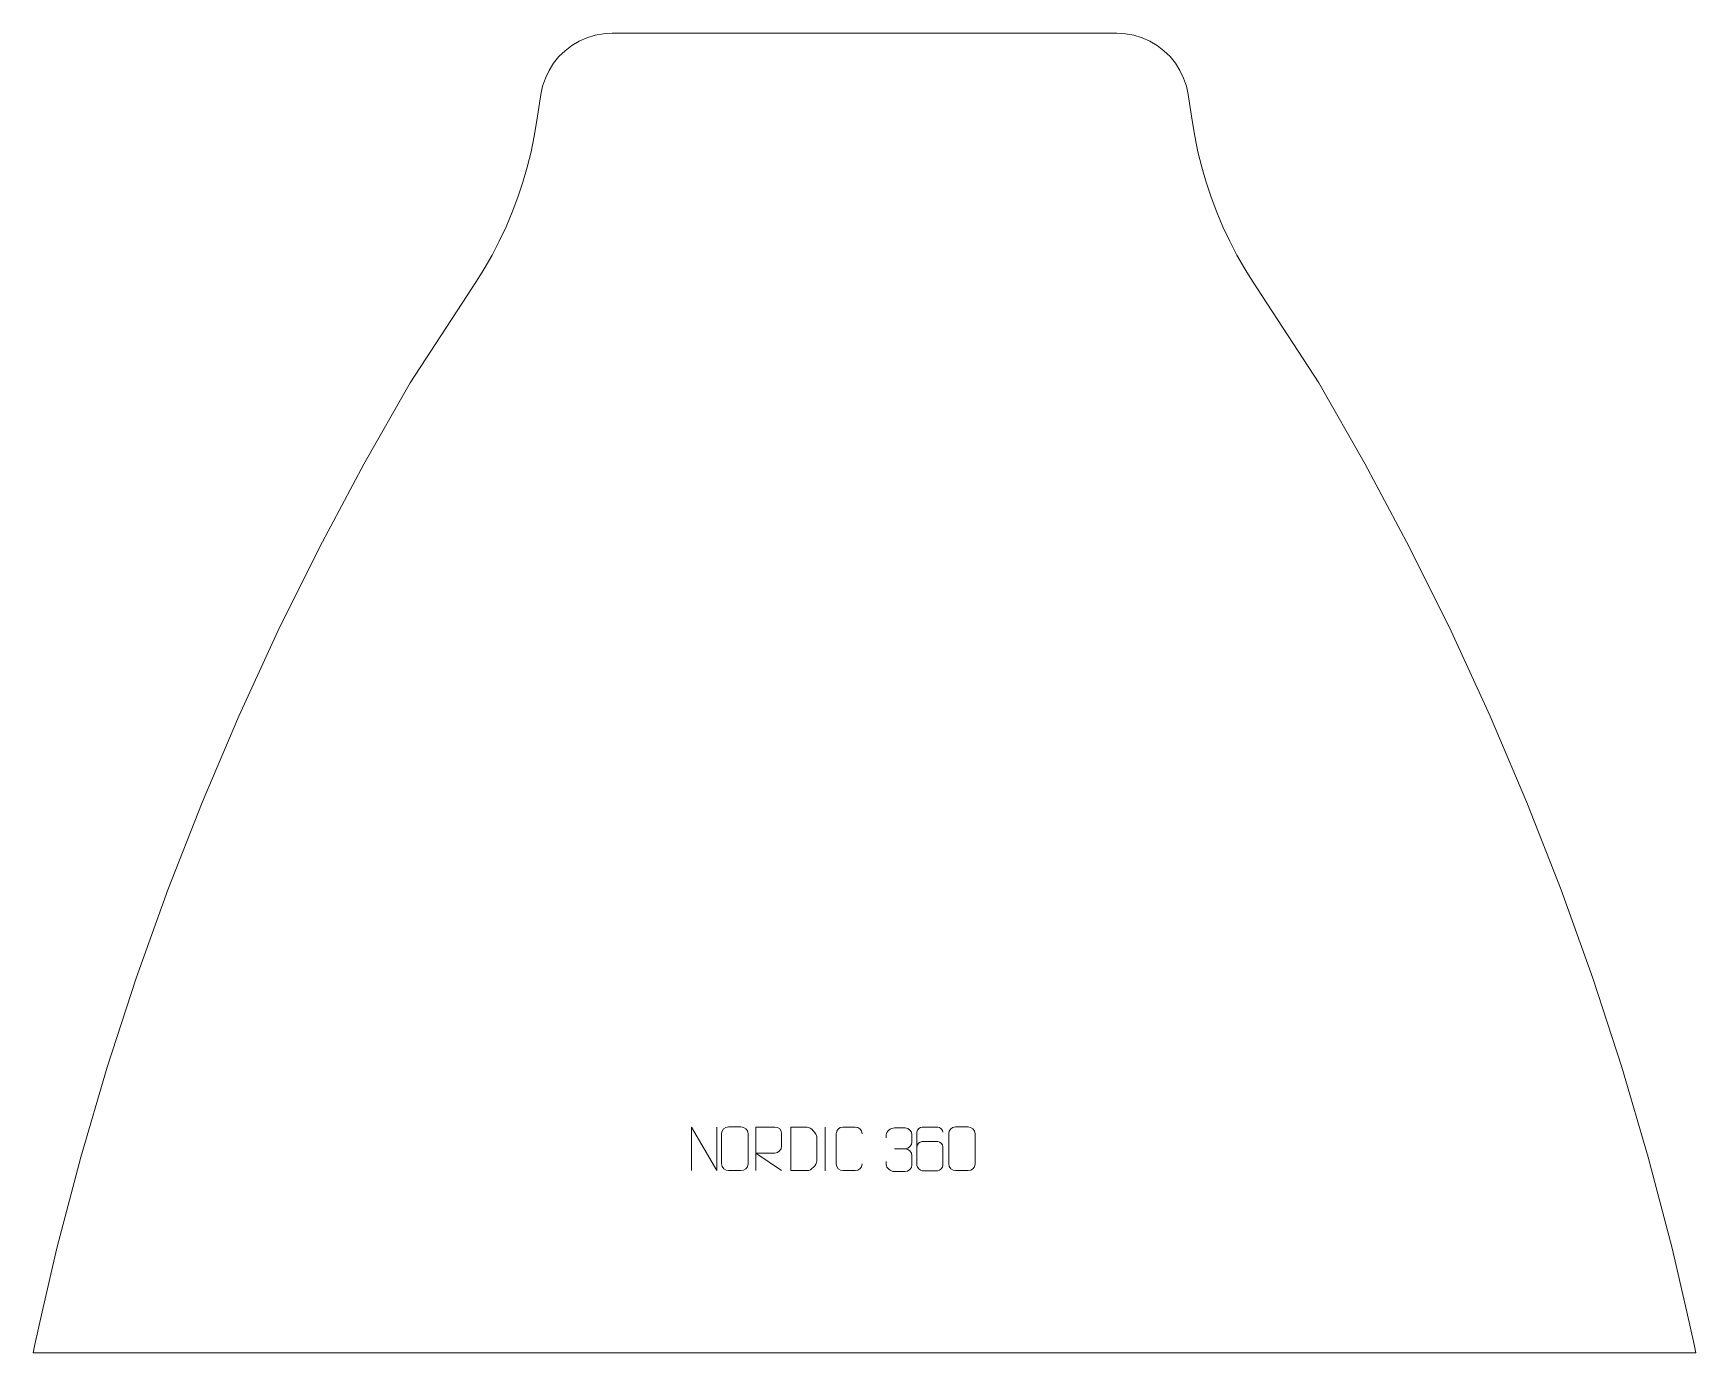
# Model space of a CAD drawing. Header units: millimetres. Extents: x -478 to 474, y 788 to 1543.
import ezdxf

# ---------------------------------------------------------------- set-up
doc = ezdxf.new("R2010")
doc.units = ezdxf.units.MM
doc.header["$MEASUREMENT"] = 0
doc.layers.add('layer 1', color=7, linetype='Continuous')

msp = doc.modelspace()

# ---------------------------------------------------------------- linework, layer by layer
at = {"layer": 'layer 1', "color": 242, "lineweight": 9}
msp.add_open_spline([(-146.2837, 1542.6904), (-146.2837, 1542.6904), (142.7732, 1542.6904), (142.7732, 1542.6904), (142.7732, 1542.6904), (142.7732, 1542.6904), (147.6431, 1542.401), (147.6431, 1542.401), (147.6431, 1542.401), (147.6431, 1542.401), (152.4434, 1541.539), (152.4434, 1541.539), (152.4434, 1541.539), (152.4434, 1541.539), (157.1094, 1540.1154), (157.1094, 1540.1154), (157.1094, 1540.1154), (157.1094, 1540.1154), (161.5726, 1538.1502), (161.5726, 1538.1502), (161.5726, 1538.1502), (161.5726, 1538.1502), (165.774, 1535.6701), (165.774, 1535.6701), (165.774, 1535.6701), (165.774, 1535.6701), (169.6522, 1532.7113), (169.6522, 1532.7113), (169.6522, 1532.7113), (169.6522, 1532.7113), (173.152, 1529.3159), (173.152, 1529.3159), (173.152, 1529.3159), (173.152, 1529.3159), (176.2285, 1525.5294), (176.2285, 1525.5294), (176.2285, 1525.5294), (176.2285, 1525.5294), (178.8333, 1521.4061), (178.8333, 1521.4061), (178.8333, 1521.4061), (178.8333, 1521.4061), (180.934, 1517.0035), (180.934, 1517.0035), (180.934, 1517.0035), (180.934, 1517.0035), (182.4991, 1512.3838), (182.4991, 1512.3838), (182.4991, 1512.3838), (182.4991, 1512.3838), (183.5075, 1507.611), (183.5075, 1507.611), (183.5075, 1507.611), (183.5075, 1507.611), (185.7453, 1492.6894), (185.7453, 1492.6894), (185.7453, 1492.6894), (185.7453, 1492.6894), (187.261, 1483.7631), (187.261, 1483.7631), (187.261, 1483.7631), (187.261, 1483.7631), (189.1204, 1474.9), (189.1204, 1474.9), (189.1204, 1474.9), (189.1204, 1474.9), (191.3198, 1466.1162), (191.3198, 1466.1162), (191.3198, 1466.1162), (191.3198, 1466.1162), (193.8579, 1457.424), (193.8579, 1457.424), (193.8579, 1457.424), (193.8579, 1457.424), (196.7284, 1448.8348), (196.7284, 1448.8348), (196.7284, 1448.8348), (196.7284, 1448.8348), (199.9284, 1440.3633), (199.9284, 1440.3633), (199.9284, 1440.3633), (199.9284, 1440.3633), (203.4527, 1432.0219), (203.4527, 1432.0219), (203.4527, 1432.0219), (203.4527, 1432.0219), (207.2968, 1423.8235), (207.2968, 1423.8235), (207.2968, 1423.8235), (207.2968, 1423.8235), (211.4554, 1415.7781), (211.4554, 1415.7781), (211.4554, 1415.7781), (211.4554, 1415.7781), (215.9202, 1407.9001), (215.9202, 1407.9001), (215.9202, 1407.9001), (215.9202, 1407.9001), (217.148, 1405.9159), (217.148, 1405.9159), (217.148, 1405.9159), (217.148, 1405.9159), (220.6863, 1400.2), (220.6863, 1400.2), (220.6863, 1400.2), (220.6863, 1400.2), (225.7454, 1392.6907), (225.7454, 1392.6907), (225.7454, 1392.6907), (225.7454, 1392.6907), (258.2455, 1342.6902), (258.2455, 1342.6902), (258.2455, 1342.6902), (258.2455, 1342.6902), (284.8712, 1296.0889), (284.8712, 1296.0889), (284.8712, 1296.0889), (284.8712, 1296.0889), (310.128, 1248.7317), (310.128, 1248.7317), (310.128, 1248.7317), (310.128, 1248.7317), (333.9923, 1200.659), (333.9923, 1200.659), (333.9923, 1200.659), (333.9923, 1200.659), (356.4465, 1151.9092), (356.4465, 1151.9092), (356.4465, 1151.9092), (356.4465, 1151.9092), (377.4701, 1102.5278), (377.4701, 1102.5278), (377.4701, 1102.5278), (377.4701, 1102.5278), (397.0468, 1052.5533), (397.0468, 1052.5533), (397.0468, 1052.5533), (397.0468, 1052.5533), (415.1571, 1002.0303), (415.1571, 1002.0303), (415.1571, 1002.0303), (415.1571, 1002.0303), (431.7874, 951.0004), (431.7874, 951.0004), (431.7874, 951.0004), (431.7874, 951.0004), (446.9242, 899.5075), (446.9242, 899.5075), (446.9242, 899.5075), (446.9242, 899.5075), (460.5534, 847.5966), (460.5534, 847.5966), (460.5534, 847.5966), (460.5534, 847.5966), (468.9989, 811.1305), (468.9989, 811.1305), (468.9989, 811.1305), (468.9989, 811.1305), (471.1175, 801.7575), (471.1175, 801.7575), (471.1175, 801.7575), (471.1175, 801.7575), (473.1358, 792.3638), (473.1358, 792.3638), (473.1358, 792.3638), (473.1358, 792.3638), (474.0871, 787.6908), (474.0871, 787.6908), (474.0871, 787.6908), (474.0871, 787.6908), (-477.5965, 787.6908), (-477.5965, 787.6908), (-477.5965, 787.6908), (-477.5965, 787.6908), (-476.6452, 792.3638), (-476.6452, 792.3638), (-476.6452, 792.3638), (-476.6452, 792.3638), (-474.6268, 801.7575), (-474.6268, 801.7575), (-474.6268, 801.7575), (-474.6268, 801.7575), (-472.5083, 811.1305), (-472.5083, 811.1305), (-472.5083, 811.1305), (-472.5083, 811.1305), (-464.0628, 847.5966), (-464.0628, 847.5966), (-464.0628, 847.5966), (-464.0628, 847.5966), (-450.4336, 899.5075), (-450.4336, 899.5075), (-450.4336, 899.5075), (-450.4336, 899.5075), (-435.2968, 951.0004), (-435.2968, 951.0004), (-435.2968, 951.0004), (-435.2968, 951.0004), (-418.6665, 1002.0303), (-418.6665, 1002.0303), (-418.6665, 1002.0303), (-418.6665, 1002.0303), (-400.5562, 1052.5533), (-400.5562, 1052.5533), (-400.5562, 1052.5533), (-400.5562, 1052.5533), (-380.9795, 1102.5278), (-380.9795, 1102.5278), (-380.9795, 1102.5278), (-380.9795, 1102.5278), (-359.9559, 1151.9092), (-359.9559, 1151.9092), (-359.9559, 1151.9092), (-359.9559, 1151.9092), (-337.5017, 1200.659), (-337.5017, 1200.659), (-337.5017, 1200.659), (-337.5017, 1200.659), (-313.6358, 1248.7317), (-313.6358, 1248.7317), (-313.6358, 1248.7317), (-313.6358, 1248.7317), (-288.3806, 1296.0889), (-288.3806, 1296.0889), (-288.3806, 1296.0889), (-288.3806, 1296.0889), (-261.7549, 1342.6902), (-261.7549, 1342.6902), (-261.7549, 1342.6902), (-261.7549, 1342.6902), (-229.2548, 1392.6907), (-229.2548, 1392.6907), (-229.2548, 1392.6907), (-229.2548, 1392.6907), (-224.1957, 1400.2), (-224.1957, 1400.2), (-224.1957, 1400.2), (-224.1957, 1400.2), (-220.6574, 1405.9159), (-220.6574, 1405.9159), (-220.6574, 1405.9159), (-220.6574, 1405.9159), (-219.4295, 1407.9001), (-219.4295, 1407.9001), (-219.4295, 1407.9001), (-219.4295, 1407.9001), (-214.9648, 1415.7781), (-214.9648, 1415.7781), (-214.9648, 1415.7781), (-214.9648, 1415.7781), (-210.8073, 1423.8235), (-210.8073, 1423.8235), (-210.8073, 1423.8235), (-210.8073, 1423.8235), (-206.9637, 1432.0219), (-206.9637, 1432.0219), (-206.9637, 1432.0219), (-206.9637, 1432.0219), (-203.4378, 1440.3633), (-203.4378, 1440.3633), (-203.4378, 1440.3633), (-203.4378, 1440.3633), (-200.2378, 1448.8348), (-200.2378, 1448.8348), (-200.2378, 1448.8348), (-200.2378, 1448.8348), (-197.3673, 1457.424), (-197.3673, 1457.424), (-197.3673, 1457.424), (-197.3673, 1457.424), (-194.8292, 1466.1162), (-194.8292, 1466.1162), (-194.8292, 1466.1162), (-194.8292, 1466.1162), (-192.6298, 1474.9), (-192.6298, 1474.9), (-192.6298, 1474.9), (-192.6298, 1474.9), (-190.7704, 1483.7631), (-190.7704, 1483.7631), (-190.7704, 1483.7631), (-190.7704, 1483.7631), (-189.2547, 1492.6894), (-189.2547, 1492.6894), (-189.2547, 1492.6894), (-189.2547, 1492.6894), (-187.0168, 1507.611), (-187.0168, 1507.611), (-187.0168, 1507.611), (-187.0168, 1507.611), (-186.0085, 1512.3838), (-186.0085, 1512.3838), (-186.0085, 1512.3838), (-186.0085, 1512.3838), (-184.4434, 1517.0035), (-184.4434, 1517.0035), (-184.4434, 1517.0035), (-184.4434, 1517.0035), (-182.3427, 1521.4061), (-182.3427, 1521.4061), (-182.3427, 1521.4061), (-182.3427, 1521.4061), (-179.7378, 1525.5294), (-179.7378, 1525.5294), (-179.7378, 1525.5294), (-179.7378, 1525.5294), (-176.6629, 1529.3159), (-176.6629, 1529.3159), (-176.6629, 1529.3159), (-176.6629, 1529.3159), (-173.1615, 1532.7113), (-173.1615, 1532.7113), (-173.1615, 1532.7113), (-173.1615, 1532.7113), (-169.2833, 1535.6701), (-169.2833, 1535.6701), (-169.2833, 1535.6701), (-169.2833, 1535.6701), (-165.082, 1538.1502), (-165.082, 1538.1502), (-165.082, 1538.1502), (-165.082, 1538.1502), (-160.6188, 1540.1154), (-160.6188, 1540.1154), (-160.6188, 1540.1154), (-160.6188, 1540.1154), (-155.9528, 1541.539), (-155.9528, 1541.539), (-155.9528, 1541.539), (-155.9528, 1541.539), (-151.1525, 1542.401), (-151.1525, 1542.401), (-151.1525, 1542.401), (-151.1525, 1542.401), (-146.2837, 1542.6904), (-146.2837, 1542.6904)], degree=3, knots=[0, 0, 0, 0, 0.01176471, 0.01176471, 0.01176471, 0.01176471, 0.02352941, 0.02352941, 0.02352941, 0.02352941, 0.03529412, 0.03529412, 0.03529412, 0.03529412, 0.04705882, 0.04705882, 0.04705882, 0.04705882, 0.05882353, 0.05882353, 0.05882353, 0.05882353, 0.07058824, 0.07058824, 0.07058824, 0.07058824, 0.08235294, 0.08235294, 0.08235294, 0.08235294, 0.09411765, 0.09411765, 0.09411765, 0.09411765, 0.10588235, 0.10588235, 0.10588235, 0.10588235, 0.11764706, 0.11764706, 0.11764706, 0.11764706, 0.12941176, 0.12941176, 0.12941176, 0.12941176, 0.14117647, 0.14117647, 0.14117647, 0.14117647, 0.15294118, 0.15294118, 0.15294118, 0.15294118, 0.16470588, 0.16470588, 0.16470588, 0.16470588, 0.17647059, 0.17647059, 0.17647059, 0.17647059, 0.18823529, 0.18823529, 0.18823529, 0.18823529, 0.2, 0.2, 0.2, 0.2, 0.21176471, 0.21176471, 0.21176471, 0.21176471, 0.22352941, 0.22352941, 0.22352941, 0.22352941, 0.23529412, 0.23529412, 0.23529412, 0.23529412, 0.24705882, 0.24705882, 0.24705882, 0.24705882, 0.25882353, 0.25882353, 0.25882353, 0.25882353, 0.27058824, 0.27058824, 0.27058824, 0.27058824, 0.28235294, 0.28235294, 0.28235294, 0.28235294, 0.29411765, 0.29411765, 0.29411765, 0.29411765, 0.30588235, 0.30588235, 0.30588235, 0.30588235, 0.31764706, 0.31764706, 0.31764706, 0.31764706, 0.32941176, 0.32941176, 0.32941176, 0.32941176, 0.34117647, 0.34117647, 0.34117647, 0.34117647, 0.35294118, 0.35294118, 0.35294118, 0.35294118, 0.36470588, 0.36470588, 0.36470588, 0.36470588, 0.37647059, 0.37647059, 0.37647059, 0.37647059, 0.38823529, 0.38823529, 0.38823529, 0.38823529, 0.4, 0.4, 0.4, 0.4, 0.41176471, 0.41176471, 0.41176471, 0.41176471, 0.42352941, 0.42352941, 0.42352941, 0.42352941, 0.43529412, 0.43529412, 0.43529412, 0.43529412, 0.44705882, 0.44705882, 0.44705882, 0.44705882, 0.45882353, 0.45882353, 0.45882353, 0.45882353, 0.47058824, 0.47058824, 0.47058824, 0.47058824, 0.48235294, 0.48235294, 0.48235294, 0.48235294, 0.49411765, 0.49411765, 0.49411765, 0.49411765, 0.50588235, 0.50588235, 0.50588235, 0.50588235, 0.51764706, 0.51764706, 0.51764706, 0.51764706, 0.52941176, 0.52941176, 0.52941176, 0.52941176, 0.54117647, 0.54117647, 0.54117647, 0.54117647, 0.55294118, 0.55294118, 0.55294118, 0.55294118, 0.56470588, 0.56470588, 0.56470588, 0.56470588, 0.57647059, 0.57647059, 0.57647059, 0.57647059, 0.58823529, 0.58823529, 0.58823529, 0.58823529, 0.6, 0.6, 0.6, 0.6, 0.61176471, 0.61176471, 0.61176471, 0.61176471, 0.62352941, 0.62352941, 0.62352941, 0.62352941, 0.63529412, 0.63529412, 0.63529412, 0.63529412, 0.64705882, 0.64705882, 0.64705882, 0.64705882, 0.65882353, 0.65882353, 0.65882353, 0.65882353, 0.67058824, 0.67058824, 0.67058824, 0.67058824, 0.68235294, 0.68235294, 0.68235294, 0.68235294, 0.69411765, 0.69411765, 0.69411765, 0.69411765, 0.70588235, 0.70588235, 0.70588235, 0.70588235, 0.71764706, 0.71764706, 0.71764706, 0.71764706, 0.72941176, 0.72941176, 0.72941176, 0.72941176, 0.74117647, 0.74117647, 0.74117647, 0.74117647, 0.75294118, 0.75294118, 0.75294118, 0.75294118, 0.76470588, 0.76470588, 0.76470588, 0.76470588, 0.77647059, 0.77647059, 0.77647059, 0.77647059, 0.78823529, 0.78823529, 0.78823529, 0.78823529, 0.8, 0.8, 0.8, 0.8, 0.81176471, 0.81176471, 0.81176471, 0.81176471, 0.82352941, 0.82352941, 0.82352941, 0.82352941, 0.83529412, 0.83529412, 0.83529412, 0.83529412, 0.84705882, 0.84705882, 0.84705882, 0.84705882, 0.85882353, 0.85882353, 0.85882353, 0.85882353, 0.87058824, 0.87058824, 0.87058824, 0.87058824, 0.88235294, 0.88235294, 0.88235294, 0.88235294, 0.89411765, 0.89411765, 0.89411765, 0.89411765, 0.90588235, 0.90588235, 0.90588235, 0.90588235, 0.91764706, 0.91764706, 0.91764706, 0.91764706, 0.92941176, 0.92941176, 0.92941176, 0.92941176, 0.94117647, 0.94117647, 0.94117647, 0.94117647, 0.95294118, 0.95294118, 0.95294118, 0.95294118, 0.96470588, 0.96470588, 0.96470588, 0.96470588, 0.97647059, 0.97647059, 0.97647059, 0.97647059, 1, 1, 1, 1], dxfattribs=at)
at = {"layer": 'layer 1', "color": 250, "lineweight": 9}
for points, knots in [([(-100.8822, 891.8712), (-100.8822, 891.8712), (-100.8822, 916.8247), (-100.8822, 916.8247), (-100.8822, 916.8247), (-100.8822, 916.8247), (-86.2274, 891.8712), (-86.2274, 891.8712), (-86.2274, 891.8712), (-86.2274, 891.8712), (-86.2274, 916.8247), (-86.2274, 916.8247)], [0, 0, 0, 0, 0.25, 0.25, 0.25, 0.25, 0.5, 0.5, 0.5, 0.5, 1, 1, 1, 1]), ([(-100.8822, 891.8712), (-100.8822, 891.8712), (-100.8822, 916.8247), (-100.8822, 916.8247), (-100.8822, 916.8247), (-100.8822, 916.8247), (-86.2274, 891.8712), (-86.2274, 891.8712), (-86.2274, 891.8712), (-86.2274, 891.8712), (-86.2274, 916.8247), (-86.2274, 916.8247)], [0, 0, 0, 0, 0.25, 0.25, 0.25, 0.25, 0.5, 0.5, 0.5, 0.5, 1, 1, 1, 1]), ([(-79.568, 916.8942), (-77.2013, 916.8942), (-74.8342, 916.8942), (-72.4671, 916.8942), (-72.4671, 916.8942), (-70.4861, 916.9298), (-68.4596, 915.4351), (-68.4325, 912.9924), (-68.4325, 912.9924), (-68.4329, 907.2336), (-68.4329, 901.4743), (-68.4325, 895.7147), (-68.4325, 895.7147), (-68.5747, 893.3865), (-70.2815, 891.9039), (-72.4671, 891.893), (-72.4671, 891.893), (-74.8401, 891.8934), (-77.2131, 891.8934), (-79.5857, 891.893), (-79.5857, 891.893), (-81.5446, 891.7874), (-83.5515, 893.6758), (-83.5401, 895.6973), (-83.5401, 895.6973), (-83.5398, 901.4794), (-83.5398, 907.261), (-83.5401, 913.0423), (-83.5401, 913.0423), (-83.5358, 915.1849), (-81.7583, 916.9077), (-79.568, 916.8942)], [0, 0, 0, 0, 0.11111111, 0.11111111, 0.11111111, 0.11111111, 0.22222222, 0.22222222, 0.22222222, 0.22222222, 0.33333333, 0.33333333, 0.33333333, 0.33333333, 0.44444444, 0.44444444, 0.44444444, 0.44444444, 0.55555556, 0.55555556, 0.55555556, 0.55555556, 0.66666667, 0.66666667, 0.66666667, 0.66666667, 0.77777778, 0.77777778, 0.77777778, 0.77777778, 1, 1, 1, 1]), ([(-79.568, 916.8942), (-77.2013, 916.8942), (-74.8342, 916.8942), (-72.4671, 916.8942), (-72.4671, 916.8942), (-70.4861, 916.9298), (-68.4596, 915.4351), (-68.4325, 912.9924), (-68.4325, 912.9924), (-68.4329, 907.2336), (-68.4329, 901.4743), (-68.4325, 895.7147), (-68.4325, 895.7147), (-68.5747, 893.3865), (-70.2815, 891.9039), (-72.4671, 891.893), (-72.4671, 891.893), (-74.8401, 891.8934), (-77.2131, 891.8934), (-79.5857, 891.893), (-79.5857, 891.893), (-81.5446, 891.7874), (-83.5515, 893.6758), (-83.5401, 895.6973), (-83.5401, 895.6973), (-83.5398, 901.4794), (-83.5398, 907.261), (-83.5401, 913.0423), (-83.5401, 913.0423), (-83.5358, 915.1849), (-81.7583, 916.9077), (-79.568, 916.8942)], [0, 0, 0, 0, 0.11111111, 0.11111111, 0.11111111, 0.11111111, 0.22222222, 0.22222222, 0.22222222, 0.22222222, 0.33333333, 0.33333333, 0.33333333, 0.33333333, 0.44444444, 0.44444444, 0.44444444, 0.44444444, 0.55555556, 0.55555556, 0.55555556, 0.55555556, 0.66666667, 0.66666667, 0.66666667, 0.66666667, 0.77777778, 0.77777778, 0.77777778, 0.77777778, 1, 1, 1, 1]), ([(-63.8868, 891.8712), (-63.8868, 891.8712), (-63.8868, 916.8247), (-63.8868, 916.8247), (-63.8868, 916.8247), (-60.292, 916.8247), (-56.6965, 916.8247), (-53.1013, 916.8247), (-53.1013, 916.8247), (-50.776, 916.787), (-49.2187, 915.297), (-49.2228, 912.9306), (-49.2228, 912.9306), (-49.2232, 910.8951), (-49.2232, 907.8357), (-49.2228, 905.7997), (-49.2228, 905.7997), (-49.2293, 903.9242), (-51.0416, 901.9824), (-53.0511, 901.9633), (-53.0511, 901.9633), (-53.0511, 901.9633), (-63.8868, 901.9633), (-63.8868, 901.9633), (-63.8868, 901.9633), (-63.8868, 901.9633), (-49.2321, 891.8712), (-49.2321, 891.8712)], [0, 0, 0, 0, 0.125, 0.125, 0.125, 0.125, 0.25, 0.25, 0.25, 0.25, 0.375, 0.375, 0.375, 0.375, 0.5, 0.5, 0.5, 0.5, 0.625, 0.625, 0.625, 0.625, 0.75, 0.75, 0.75, 0.75, 1, 1, 1, 1]), ([(-63.8868, 891.8712), (-63.8868, 891.8712), (-63.8868, 916.8247), (-63.8868, 916.8247), (-63.8868, 916.8247), (-60.292, 916.8247), (-56.6965, 916.8247), (-53.1013, 916.8247), (-53.1013, 916.8247), (-50.776, 916.787), (-49.2187, 915.297), (-49.2228, 912.9306), (-49.2228, 912.9306), (-49.2232, 910.8951), (-49.2232, 907.8357), (-49.2228, 905.7997), (-49.2228, 905.7997), (-49.2293, 903.9242), (-51.0416, 901.9824), (-53.0511, 901.9633), (-53.0511, 901.9633), (-53.0511, 901.9633), (-63.8868, 901.9633), (-63.8868, 901.9633), (-63.8868, 901.9633), (-63.8868, 901.9633), (-49.2321, 891.8712), (-49.2321, 891.8712)], [0, 0, 0, 0, 0.125, 0.125, 0.125, 0.125, 0.25, 0.25, 0.25, 0.25, 0.375, 0.375, 0.375, 0.375, 0.5, 0.5, 0.5, 0.5, 0.625, 0.625, 0.625, 0.625, 0.75, 0.75, 0.75, 0.75, 1, 1, 1, 1]), ([(-43.947, 891.8993), (-41.6152, 891.8997), (-36.665, 891.8757), (-34.3335, 891.8754), (-34.3335, 891.8754), (-32.4085, 891.77), (-29.0899, 895.3116), (-29.1011, 897.3289), (-29.1011, 897.3289), (-29.1015, 903.099), (-29.1015, 905.2687), (-29.1011, 911.038), (-29.1011, 911.038), (-29.1054, 913.1761), (-32.4799, 916.8362), (-34.6323, 916.8227), (-34.6323, 916.8227), (-36.958, 916.8227), (-41.6823, 916.8227), (-44.0084, 916.8227), (-44.0084, 916.8227), (-44.008, 911.0758), (-43.9467, 897.6466), (-43.947, 891.8993)], [0, 0, 0, 0, 0.14285714, 0.14285714, 0.14285714, 0.14285714, 0.28571429, 0.28571429, 0.28571429, 0.28571429, 0.42857143, 0.42857143, 0.42857143, 0.42857143, 0.57142857, 0.57142857, 0.57142857, 0.57142857, 0.71428571, 0.71428571, 0.71428571, 0.71428571, 1, 1, 1, 1]), ([(-43.947, 891.8993), (-41.6152, 891.8997), (-36.665, 891.8757), (-34.3335, 891.8754), (-34.3335, 891.8754), (-32.4085, 891.77), (-29.0899, 895.3116), (-29.1011, 897.3289), (-29.1011, 897.3289), (-29.1015, 903.099), (-29.1015, 905.2687), (-29.1011, 911.038), (-29.1011, 911.038), (-29.1054, 913.1761), (-32.4799, 916.8362), (-34.6323, 916.8227), (-34.6323, 916.8227), (-36.958, 916.8227), (-41.6823, 916.8227), (-44.0084, 916.8227), (-44.0084, 916.8227), (-44.008, 911.0758), (-43.9467, 897.6466), (-43.947, 891.8993)], [0, 0, 0, 0, 0.14285714, 0.14285714, 0.14285714, 0.14285714, 0.28571429, 0.28571429, 0.28571429, 0.28571429, 0.42857143, 0.42857143, 0.42857143, 0.42857143, 0.57142857, 0.57142857, 0.57142857, 0.57142857, 0.71428571, 0.71428571, 0.71428571, 0.71428571, 1, 1, 1, 1]), ([(-3.1317, 895.6889), (-3.2715, 893.3655), (-4.9487, 891.8859), (-7.0964, 891.8751), (-7.0964, 891.8751), (-9.4283, 891.8755), (-11.7602, 891.8755), (-14.0917, 891.8751), (-14.0917, 891.8751), (-16.0167, 891.7697), (-17.9888, 893.6542), (-17.9776, 895.6715), (-17.9776, 895.6715), (-17.9772, 901.4416), (-17.9772, 907.2113), (-17.9776, 912.9806), (-17.9776, 912.9806), (-17.9734, 915.1187), (-16.2267, 916.8379), (-14.0743, 916.8244), (-14.0743, 916.8244), (-11.7486, 916.8244), (-9.4225, 916.8244), (-7.0964, 916.8244), (-7.0964, 916.8244), (-5.1498, 916.8599), (-3.1584, 915.3684), (-3.1317, 912.9308)], [0, 0, 0, 0, 0.125, 0.125, 0.125, 0.125, 0.25, 0.25, 0.25, 0.25, 0.375, 0.375, 0.375, 0.375, 0.5, 0.5, 0.5, 0.5, 0.625, 0.625, 0.625, 0.625, 0.75, 0.75, 0.75, 0.75, 1, 1, 1, 1]), ([(-3.1317, 895.6889), (-3.2715, 893.3655), (-4.9487, 891.8859), (-7.0964, 891.8751), (-7.0964, 891.8751), (-9.4283, 891.8755), (-11.7602, 891.8755), (-14.0917, 891.8751), (-14.0917, 891.8751), (-16.0167, 891.7697), (-17.9888, 893.6542), (-17.9776, 895.6715), (-17.9776, 895.6715), (-17.9772, 901.4416), (-17.9772, 907.2113), (-17.9776, 912.9806), (-17.9776, 912.9806), (-17.9734, 915.1187), (-16.2267, 916.8379), (-14.0743, 916.8244), (-14.0743, 916.8244), (-11.7486, 916.8244), (-9.4225, 916.8244), (-7.0964, 916.8244), (-7.0964, 916.8244), (-5.1498, 916.8599), (-3.1584, 915.3684), (-3.1317, 912.9308)], [0, 0, 0, 0, 0.125, 0.125, 0.125, 0.125, 0.25, 0.25, 0.25, 0.25, 0.375, 0.375, 0.375, 0.375, 0.5, 0.5, 0.5, 0.5, 0.625, 0.625, 0.625, 0.625, 0.75, 0.75, 0.75, 0.75, 1, 1, 1, 1]), ([(10.6612, 910.5931), (10.6612, 910.5931), (10.6612, 912.4503), (10.6612, 912.4503), (10.6612, 912.4503), (10.6469, 914.1922), (13.3114, 916.3103), (15.3705, 916.2876), (15.3705, 916.2876), (17.4346, 916.2876), (19.4986, 916.2876), (21.5623, 916.2876), (21.5623, 916.2876), (23.7568, 916.2964), (25.3551, 914.4496), (25.3995, 912.5375), (25.3995, 912.5375), (25.3991, 911.1024), (25.3991, 909.6673), (25.3995, 908.2318), (25.3995, 908.2318), (25.3509, 906.5783), (23.7483, 904.3483), (21.55, 904.3583), (21.55, 904.3583), (23.7537, 904.3471), (25.3617, 902.5439), (25.4157, 900.4844), (25.4157, 900.4844), (25.4153, 898.6997), (25.4153, 896.915), (25.4157, 895.1299), (25.4157, 895.1299), (25.4258, 893.0685), (23.3709, 891.3054), (21.55, 891.3135), (21.55, 891.3135), (19.4847, 891.3138), (17.4195, 891.3138), (15.3539, 891.3135), (15.3539, 891.3135), (13.1853, 891.325), (10.6543, 893.7252), (10.6357, 895.187), (10.6357, 895.187), (10.6357, 895.187), (10.6357, 897.0956), (10.6357, 897.0956)], [0, 0, 0, 0, 0.07692308, 0.07692308, 0.07692308, 0.07692308, 0.15384615, 0.15384615, 0.15384615, 0.15384615, 0.23076923, 0.23076923, 0.23076923, 0.23076923, 0.30769231, 0.30769231, 0.30769231, 0.30769231, 0.38461538, 0.38461538, 0.38461538, 0.38461538, 0.46153846, 0.46153846, 0.46153846, 0.46153846, 0.53846154, 0.53846154, 0.53846154, 0.53846154, 0.61538462, 0.61538462, 0.61538462, 0.61538462, 0.69230769, 0.69230769, 0.69230769, 0.69230769, 0.76923077, 0.76923077, 0.76923077, 0.76923077, 0.84615385, 0.84615385, 0.84615385, 0.84615385, 1, 1, 1, 1]), ([(10.6612, 910.5931), (10.6612, 910.5931), (10.6612, 912.4503), (10.6612, 912.4503), (10.6612, 912.4503), (10.6469, 914.1922), (13.3114, 916.3103), (15.3705, 916.2876), (15.3705, 916.2876), (17.4346, 916.2876), (19.4986, 916.2876), (21.5623, 916.2876), (21.5623, 916.2876), (23.7568, 916.2964), (25.3551, 914.4496), (25.3995, 912.5375), (25.3995, 912.5375), (25.3991, 911.1024), (25.3991, 909.6673), (25.3995, 908.2318), (25.3995, 908.2318), (25.3509, 906.5783), (23.7483, 904.3483), (21.55, 904.3583), (21.55, 904.3583), (23.7537, 904.3471), (25.3617, 902.5439), (25.4157, 900.4844), (25.4157, 900.4844), (25.4153, 898.6997), (25.4153, 896.915), (25.4157, 895.1299), (25.4157, 895.1299), (25.4258, 893.0685), (23.3709, 891.3054), (21.55, 891.3135), (21.55, 891.3135), (19.4847, 891.3138), (17.4195, 891.3138), (15.3539, 891.3135), (15.3539, 891.3135), (13.1853, 891.325), (10.6543, 893.7252), (10.6357, 895.187), (10.6357, 895.187), (10.6357, 895.187), (10.6357, 897.0956), (10.6357, 897.0956)], [0, 0, 0, 0, 0.07692308, 0.07692308, 0.07692308, 0.07692308, 0.15384615, 0.15384615, 0.15384615, 0.15384615, 0.23076923, 0.23076923, 0.23076923, 0.23076923, 0.30769231, 0.30769231, 0.30769231, 0.30769231, 0.38461538, 0.38461538, 0.38461538, 0.38461538, 0.46153846, 0.46153846, 0.46153846, 0.46153846, 0.53846154, 0.53846154, 0.53846154, 0.53846154, 0.61538462, 0.61538462, 0.61538462, 0.61538462, 0.69230769, 0.69230769, 0.69230769, 0.69230769, 0.76923077, 0.76923077, 0.76923077, 0.76923077, 0.84615385, 0.84615385, 0.84615385, 0.84615385, 1, 1, 1, 1]), ([(43.0974, 913.8886), (43.0733, 915.2281), (41.7171, 916.8813), (40.1452, 916.847), (40.1452, 916.847), (37.1604, 916.8467), (34.1752, 916.8467), (31.1898, 916.847), (31.1898, 916.847), (29.9707, 916.8619), (28.2425, 915.4243), (28.2375, 913.8886), (28.2375, 913.8886), (28.2378, 907.5281), (28.2378, 901.1673), (28.2375, 894.8066), (28.2375, 894.8066), (28.2422, 893.6437), (29.9707, 891.8726), (31.1898, 891.8482), (31.1898, 891.8482), (34.1752, 891.8485), (37.1604, 891.8485), (40.1452, 891.8482), (40.1452, 891.8482), (41.4233, 891.892), (43.093, 893.5065), (43.0974, 894.8066), (43.0974, 894.8066), (43.0974, 898.3899), (43.0974, 901.973), (43.0974, 905.5557), (43.0974, 905.5557), (43.0589, 907.0339), (41.4762, 908.4668), (40.1452, 908.4648), (40.1452, 908.4648), (37.1604, 908.4651), (34.1752, 908.4651), (31.1898, 908.4648), (31.1898, 908.4648), (29.8603, 908.4698), (28.2173, 906.9625), (28.259, 905.534)], [0, 0, 0, 0, 0.08333333, 0.08333333, 0.08333333, 0.08333333, 0.16666667, 0.16666667, 0.16666667, 0.16666667, 0.25, 0.25, 0.25, 0.25, 0.33333333, 0.33333333, 0.33333333, 0.33333333, 0.41666667, 0.41666667, 0.41666667, 0.41666667, 0.5, 0.5, 0.5, 0.5, 0.58333333, 0.58333333, 0.58333333, 0.58333333, 0.66666667, 0.66666667, 0.66666667, 0.66666667, 0.75, 0.75, 0.75, 0.75, 0.83333333, 0.83333333, 0.83333333, 0.83333333, 1, 1, 1, 1]), ([(50.432, 916.8942), (52.7987, 916.8942), (55.1658, 916.8942), (57.5329, 916.8942), (57.5329, 916.8942), (59.5139, 916.9298), (61.5404, 915.4351), (61.5675, 912.9924), (61.5675, 912.9924), (61.5671, 907.2336), (61.5671, 901.4743), (61.5675, 895.7147), (61.5675, 895.7147), (61.4253, 893.3865), (59.7185, 891.9039), (57.5329, 891.893), (57.5329, 891.893), (55.1599, 891.8934), (52.7869, 891.8934), (50.4143, 891.893), (50.4143, 891.893), (48.4554, 891.7874), (46.4485, 893.6758), (46.4599, 895.6973), (46.4599, 895.6973), (46.4602, 901.4794), (46.4602, 907.261), (46.4599, 913.0423), (46.4599, 913.0423), (46.4642, 915.1849), (48.2417, 916.9077), (50.432, 916.8942)], [0, 0, 0, 0, 0.11111111, 0.11111111, 0.11111111, 0.11111111, 0.22222222, 0.22222222, 0.22222222, 0.22222222, 0.33333333, 0.33333333, 0.33333333, 0.33333333, 0.44444444, 0.44444444, 0.44444444, 0.44444444, 0.55555556, 0.55555556, 0.55555556, 0.55555556, 0.66666667, 0.66666667, 0.66666667, 0.66666667, 0.77777778, 0.77777778, 0.77777778, 0.77777778, 1, 1, 1, 1]), ([(50.432, 916.8942), (52.7987, 916.8942), (55.1658, 916.8942), (57.5329, 916.8942), (57.5329, 916.8942), (59.5139, 916.9298), (61.5404, 915.4351), (61.5675, 912.9924), (61.5675, 912.9924), (61.5671, 907.2336), (61.5671, 901.4743), (61.5675, 895.7147), (61.5675, 895.7147), (61.4253, 893.3865), (59.7185, 891.9039), (57.5329, 891.893), (57.5329, 891.893), (55.1599, 891.8934), (52.7869, 891.8934), (50.4143, 891.893), (50.4143, 891.893), (48.4554, 891.7874), (46.4485, 893.6758), (46.4599, 895.6973), (46.4599, 895.6973), (46.4602, 901.4794), (46.4602, 907.261), (46.4599, 913.0423), (46.4599, 913.0423), (46.4642, 915.1849), (48.2417, 916.9077), (50.432, 916.8942)], [0, 0, 0, 0, 0.11111111, 0.11111111, 0.11111111, 0.11111111, 0.22222222, 0.22222222, 0.22222222, 0.22222222, 0.33333333, 0.33333333, 0.33333333, 0.33333333, 0.44444444, 0.44444444, 0.44444444, 0.44444444, 0.55555556, 0.55555556, 0.55555556, 0.55555556, 0.66666667, 0.66666667, 0.66666667, 0.66666667, 0.77777778, 0.77777778, 0.77777778, 0.77777778, 1, 1, 1, 1]), ([(50.4348, 916.8792), (52.8009, 916.8792), (55.1674, 916.8792), (57.5339, 916.8792), (57.5339, 916.8792), (59.5144, 916.9148), (61.5404, 915.4205), (61.5675, 912.9784), (61.5675, 912.9784), (61.5671, 907.221), (61.5671, 901.4632), (61.5675, 895.705), (61.5675, 895.705), (61.4254, 893.3774), (59.719, 891.8951), (57.5339, 891.8843), (57.5339, 891.8843), (55.1615, 891.8847), (52.7891, 891.8847), (50.4171, 891.8843), (50.4171, 891.8843), (48.4586, 891.7787), (46.4522, 893.6666), (46.4636, 895.6876), (46.4636, 895.6876), (46.464, 901.4682), (46.464, 907.2485), (46.4636, 913.0283), (46.4636, 913.0283), (46.4679, 915.1703), (48.245, 916.8928), (50.4348, 916.8792)], [0, 0, 0, 0, 0.11111111, 0.11111111, 0.11111111, 0.11111111, 0.22222222, 0.22222222, 0.22222222, 0.22222222, 0.33333333, 0.33333333, 0.33333333, 0.33333333, 0.44444444, 0.44444444, 0.44444444, 0.44444444, 0.55555556, 0.55555556, 0.55555556, 0.55555556, 0.66666667, 0.66666667, 0.66666667, 0.66666667, 0.77777778, 0.77777778, 0.77777778, 0.77777778, 1, 1, 1, 1]), ([(50.4348, 916.8792), (52.8009, 916.8792), (55.1674, 916.8792), (57.5339, 916.8792), (57.5339, 916.8792), (59.5144, 916.9148), (61.5404, 915.4205), (61.5675, 912.9784), (61.5675, 912.9784), (61.5671, 907.221), (61.5671, 901.4632), (61.5675, 895.705), (61.5675, 895.705), (61.4254, 893.3774), (59.719, 891.8951), (57.5339, 891.8843), (57.5339, 891.8843), (55.1615, 891.8847), (52.7891, 891.8847), (50.4171, 891.8843), (50.4171, 891.8843), (48.4586, 891.7787), (46.4522, 893.6666), (46.4636, 895.6876), (46.4636, 895.6876), (46.464, 901.4682), (46.464, 907.2485), (46.4636, 913.0283), (46.4636, 913.0283), (46.4679, 915.1703), (48.245, 916.8928), (50.4348, 916.8792)], [0, 0, 0, 0, 0.11111111, 0.11111111, 0.11111111, 0.11111111, 0.22222222, 0.22222222, 0.22222222, 0.22222222, 0.33333333, 0.33333333, 0.33333333, 0.33333333, 0.44444444, 0.44444444, 0.44444444, 0.44444444, 0.55555556, 0.55555556, 0.55555556, 0.55555556, 0.66666667, 0.66666667, 0.66666667, 0.66666667, 0.77777778, 0.77777778, 0.77777778, 0.77777778, 1, 1, 1, 1])]:
    msp.add_open_spline(points, degree=3, knots=knots, dxfattribs=at)
for points in [[(-24.3325, 916.835), (-24.3325, 916.835), (-24.3325, 891.8609), (-24.3325, 891.8609)], [(-24.3325, 916.835), (-24.3325, 916.835), (-24.3325, 891.8609), (-24.3325, 891.8609)], [(15.3709, 904.3479), (15.3709, 904.3479), (21.5673, 904.3479), (21.5673, 904.3479)], [(15.3709, 904.3479), (15.3709, 904.3479), (21.5673, 904.3479), (21.5673, 904.3479)]]:
    msp.add_open_spline(points, degree=3, dxfattribs=at)

doc.saveas('drawing.dxf')
